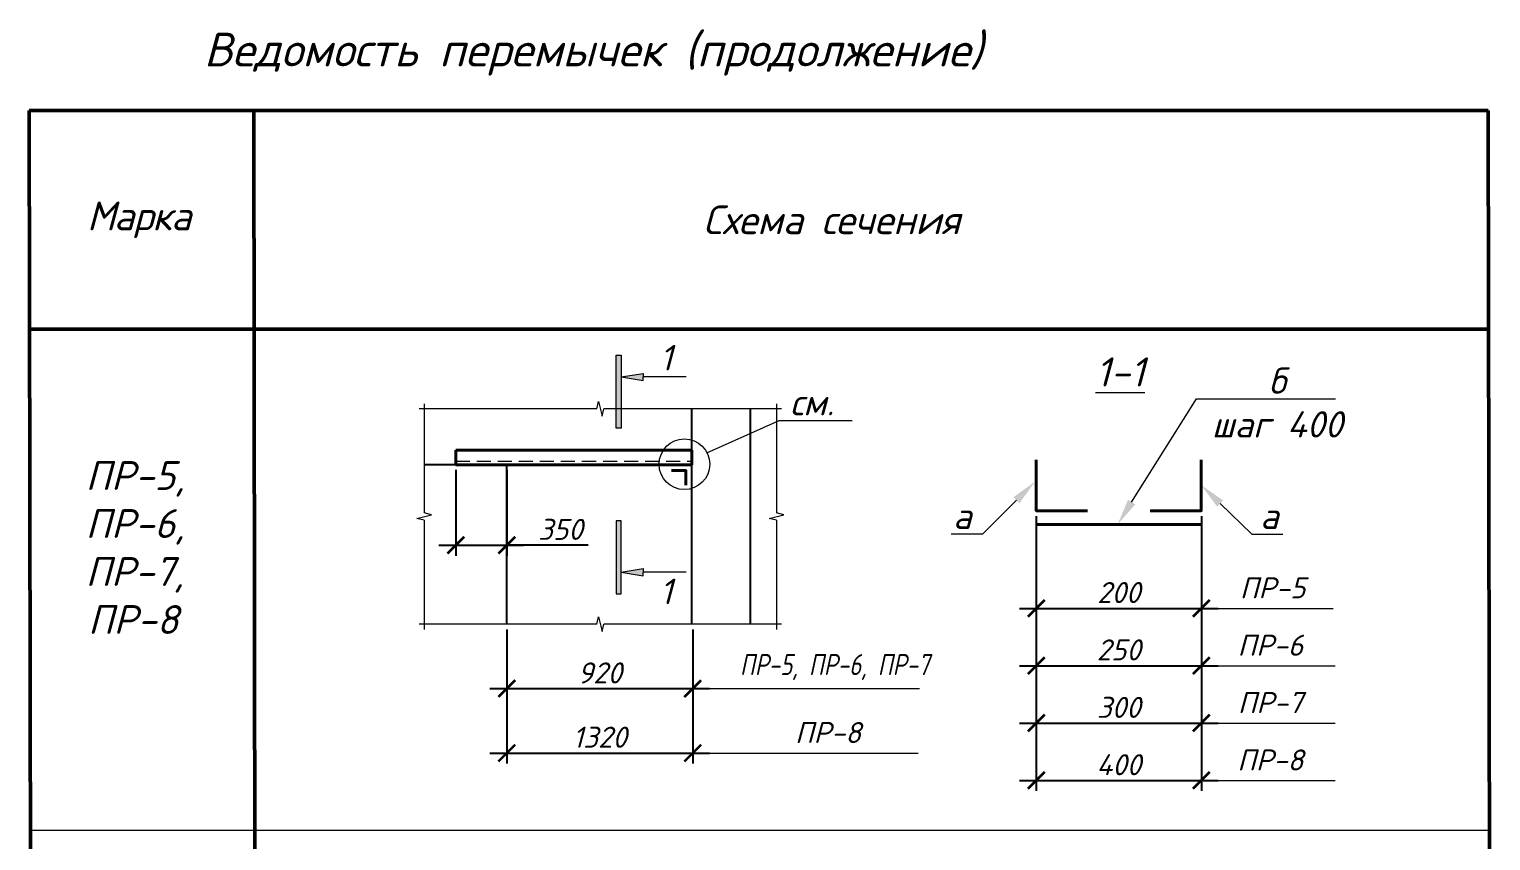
# Model space of a CAD drawing. Header units: millimetres. Extents: x -238377 to 196118, y -123284 to 30177.
# Drawn here: x -127397 to -114373, y -7373 to -142 of the extents above; entities that cross this region are included whole.
import ezdxf
from ezdxf import colors
from ezdxf.entities.mleader import LeaderData, LeaderLine
from ezdxf.enums import TextEntityAlignment as Align
from ezdxf.math import Vec2, Vec3

# ---------------------------------------------------------------- set-up
doc = ezdxf.new("R2010")
doc.units = ezdxf.units.MM
doc.header["$MEASUREMENT"] = 0
doc.linetypes.add('DASHED2', pattern=[0.375, 0.25, -0.125])
doc.layers.get('0').update_dxf_attribs({"lineweight": 5})
for name, color, linetype, lineweight in [('#ME', 7, 'Continuous', 40), ('#Выноски', 150, 'Continuous', 15), ('#размеры', 7, 'Continuous', 5), ('#Рамка', 7, 'Continuous', 50), ('k_ Рамка', 7, 'Continuous', 50)]:
    doc.layers.add(name, color=color, linetype=linetype, lineweight=lineweight)
doc.layers.add('#стены наруж', color=7, linetype='Continuous')
doc.layers.add('текст', color=7, linetype='Continuous')
doc.styles.add('STEP PR', font='isocpeui.ttf')
doc.dimstyles.new('SPDS', dxfattribs={"dimscale": 10, "dimtxt": 2.5, "dimasz": 2, "dimexe": 1.25, "dimexo": 0.625, "dimtad": 1, "dimdec": 0, "dimrnd": 0.001, "dimtxsty": 'STEP PR', "dimblk": 'ARCHTICK', "dimcen": 2.5, "dimdle": 2, "dimclrd": 256, "dimclre": 256, "dimclrt": 7, "dimadec": 0, "dimazin": 2, "dimtfac": 0.75, "dimtdec": 0, "dimtmove": 1, "dimatfit": 3, "dimfxl": 1, "dimtolj": 1, "dimarcsym": 1})

# ---------------------------------------------------------------- blocks, each defined once
blk = doc.blocks.new('_ArchTick')
at = {"color": 0, "linetype": 'ByBlock', "const_width": 0.15}
blk.add_lwpolyline([(-0.5, -0.5), (0.5, 0.5)], dxfattribs=at)
blk = doc.blocks.new('*D725')
at = {"layer": '#размеры', "lineweight": -2, "transparency": 16777216}
for p, q in [((-118423, -4479), (-118423, -5396)), ((-116952, -4479), (-116952, -5396)), ((-118573, -5302), (-116802, -5302))]:
    blk.add_line(p, q, dxfattribs=at)
at = {"layer": 'Defpoints', "color": 0, "transparency": 16777216}
for p in [(-118423, -4432), (-116952, -4432), (-116952, -5302)]:
    blk.add_point(p, dxfattribs=at)
at = {"layer": '#размеры', "lineweight": -2, "transparency": 16777216, "xscale": 150, "yscale": 150, "zscale": 150, "rotation": 180}
blk.add_blockref('_ArchTick', (-118423, -5302), dxfattribs=at)
at = {"layer": '#размеры', "lineweight": -2, "transparency": 16777216, "xscale": 150, "yscale": 150, "zscale": 150}
blk.add_blockref('_ArchTick', (-116952, -5302), dxfattribs=at)
at = {"layer": '#размеры', "color": 7, "transparency": 16777216, "insert": (-117688, -5161), "char_height": 187.5, "attachment_point": 5, "style": 'STEP PR'}
blk.add_mtext('\\A1;200', dxfattribs=at)
blk = doc.blocks.new('*U443')
at = {"color": 0, "linetype": 'ByBlock', "lineweight": -2}
for p, q in [((30.44, 0), (30.75, 1.25)), ((30.75, 1.25), (31.38, -1.25)), ((30.44, 0), (0, 0)), ((31.38, -1.25), (31.69, 0)), ((62.13, 0), (31.69, 0))]:
    blk.add_line(p, q, dxfattribs=at)
blk = doc.blocks.new('*U444')
at = {"color": 0, "linetype": 'ByBlock', "lineweight": -2}
for p, q in [((18.7, 0), (19.02, 1.25)), ((19.02, 1.25), (19.64, -1.25)), ((18.7, 0), (0, 0)), ((19.64, -1.25), (19.95, 0)), ((38.66, 0), (19.95, 0))]:
    blk.add_line(p, q, dxfattribs=at)
blk = doc.blocks.new('*D726')
at = {"layer": '#размеры', "lineweight": -2, "transparency": 16777216}
for p, q in [((-123596, -4069), (-123596, -4833)), ((-123141, -4069), (-123141, -4833)), ((-123746, -4739), (-122991, -4739)), ((-122417, -4739), (-123141, -4739))]:
    blk.add_line(p, q, dxfattribs=at)
at = {"layer": 'Defpoints', "color": 0, "transparency": 16777216}
for p in [(-123596, -4022), (-123141, -4022), (-123141, -4739)]:
    blk.add_point(p, dxfattribs=at)
at = {"layer": '#размеры', "lineweight": -2, "transparency": 16777216, "xscale": 150, "yscale": 150, "zscale": 150, "rotation": 180}
blk.add_blockref('_ArchTick', (-123596, -4739), dxfattribs=at)
at = {"layer": '#размеры', "lineweight": -2, "transparency": 16777216, "xscale": 150, "yscale": 150, "zscale": 150}
blk.add_blockref('_ArchTick', (-123141, -4739), dxfattribs=at)
at = {"layer": '#размеры', "color": 7, "transparency": 16777216, "insert": (-122663, -4598), "char_height": 187.5, "attachment_point": 5, "style": 'STEP PR'}
blk.add_mtext('\\A1;350', dxfattribs=at)
blk = doc.blocks.new('*D727')
at = {"layer": '#размеры', "lineweight": -2, "transparency": 16777216}
for p, q in [((-123141, -5490), (-123141, -6111)), ((-121484, -5490), (-121484, -6111)), ((-123291, -6017), (-121334, -6017))]:
    blk.add_line(p, q, dxfattribs=at)
at = {"layer": 'Defpoints', "color": 0, "transparency": 16777216}
for p in [(-123141, -5444), (-121484, -5444), (-121484, -6017)]:
    blk.add_point(p, dxfattribs=at)
at = {"layer": '#размеры', "lineweight": -2, "transparency": 16777216, "xscale": 150, "yscale": 150, "zscale": 150, "rotation": 180}
blk.add_blockref('_ArchTick', (-123141, -6017), dxfattribs=at)
at = {"layer": '#размеры', "lineweight": -2, "transparency": 16777216, "xscale": 150, "yscale": 150, "zscale": 150}
blk.add_blockref('_ArchTick', (-121484, -6017), dxfattribs=at)
at = {"layer": '#размеры', "color": 7, "transparency": 16777216, "insert": (-122313, -5877), "char_height": 187.5, "attachment_point": 5, "style": 'STEP PR'}
blk.add_mtext('\\A1;920', dxfattribs=at)
blk = doc.blocks.new('*D597')
at = {"layer": '#размеры', "lineweight": -2, "transparency": 16777216}
for p, q in [((-123141, -6064), (-123141, -6685)), ((-121484, -6064), (-121484, -6685)), ((-123291, -6591), (-121334, -6591))]:
    blk.add_line(p, q, dxfattribs=at)
at = {"layer": 'Defpoints', "color": 0, "transparency": 16777216}
for p in [(-123141, -6017), (-121484, -6017), (-121484, -6591)]:
    blk.add_point(p, dxfattribs=at)
at = {"layer": '#размеры', "lineweight": -2, "transparency": 16777216, "xscale": 150, "yscale": 150, "zscale": 150, "rotation": 180}
blk.add_blockref('_ArchTick', (-123141, -6591), dxfattribs=at)
at = {"layer": '#размеры', "lineweight": -2, "transparency": 16777216, "xscale": 150, "yscale": 150, "zscale": 150}
blk.add_blockref('_ArchTick', (-121484, -6591), dxfattribs=at)
at = {"layer": '#размеры', "color": 7, "transparency": 16777216, "insert": (-122313, -6450), "char_height": 187.5, "attachment_point": 5, "style": 'STEP PR'}
blk.add_mtext('\\A1;1320', dxfattribs=at)
blk = doc.blocks.new('*D598')
at = {"layer": '#размеры', "lineweight": -2, "transparency": 16777216}
for p, q in [((-118423, -5349), (-118423, -5907)), ((-116952, -5349), (-116952, -5907)), ((-118573, -5813), (-116802, -5813))]:
    blk.add_line(p, q, dxfattribs=at)
at = {"layer": 'Defpoints', "color": 0, "transparency": 16777216}
for p in [(-118423, -5302), (-116952, -5302), (-116952, -5813)]:
    blk.add_point(p, dxfattribs=at)
at = {"layer": '#размеры', "lineweight": -2, "transparency": 16777216, "xscale": 150, "yscale": 150, "zscale": 150, "rotation": 180}
blk.add_blockref('_ArchTick', (-118423, -5813), dxfattribs=at)
at = {"layer": '#размеры', "lineweight": -2, "transparency": 16777216, "xscale": 150, "yscale": 150, "zscale": 150}
blk.add_blockref('_ArchTick', (-116952, -5813), dxfattribs=at)
at = {"layer": '#размеры', "color": 7, "transparency": 16777216, "insert": (-117688, -5672), "char_height": 187.5, "attachment_point": 5, "style": 'STEP PR'}
blk.add_mtext('\\A1;250', dxfattribs=at)
blk = doc.blocks.new('_None')
blk = doc.blocks.new('*U251')
at = {"linetype": 'ByBlock', "ltscale": 100}
h = blk.add_hatch(color=256, dxfattribs=at)
h.dxf.hatch_style = 1
h.paths.add_polyline_path([(35, 1000), (-35, 1000), (-35, 0), (35, 0)])
h = blk.add_hatch(color=256, dxfattribs=at)
h.dxf.hatch_style = 1
h.paths.add_polyline_path([(335, 750), (335, 700), (335, 650), (35, 700)])
for p, q in [((-35, 1000), (35, 1000)), ((-35, 0), (-35, 1000)), ((35, 1000), (35, 0)), ((35, 700), (335, 750)), ((35, 700), (335, 650)), ((335, 750), (335, 700)), ((335, 650), (335, 700)), ((35, 0), (-35, 0))]:
    blk.add_line(p, q, dxfattribs=at)
at = {"linetype": 'ByBlock', "ltscale": 100, "extrusion": (0, 1, 0), "elevation": 700}
blk.add_lwpolyline([(-925, 0), (-335, 0)], dxfattribs=at)
at = {"ltscale": 100, "style": 'STEP PR'}
blk.add_attdef('Nv', text='', height=350, dxfattribs=at).set_placement((781, 790), align=Align.RIGHT)
blk = doc.blocks.new('*U265')
at = {"linetype": 'ByBlock', "ltscale": 100}
h = blk.add_hatch(color=256, dxfattribs=at)
h.dxf.hatch_style = 1
h.paths.add_polyline_path([(35, 0), (-35, 0), (-35, -1000), (35, -1000)])
h = blk.add_hatch(color=256, dxfattribs=at)
h.dxf.hatch_style = 1
h.paths.add_polyline_path([(335, -750), (335, -700), (335, -650), (35, -700)])
for p, q in [((35, 0), (-35, 0)), ((-35, 0), (-35, -1000)), ((35, -1000), (35, 0)), ((35, -700), (335, -650)), ((35, -700), (335, -750)), ((335, -650), (335, -700)), ((335, -750), (335, -700)), ((-35, -1000), (35, -1000))]:
    blk.add_line(p, q, dxfattribs=at)
at = {"linetype": 'ByBlock', "ltscale": 100, "extrusion": (0, -1, 0), "elevation": 700}
blk.add_lwpolyline([(925, 0), (335, 0)], dxfattribs=at)
at = {"ltscale": 100, "style": 'STEP PR'}
blk.add_attdef('Nv', text='', height=350, dxfattribs=at).set_placement((781, -1140), align=Align.RIGHT)
blk = doc.blocks.new('*D599')
at = {"layer": '#размеры', "lineweight": -2, "transparency": 16777216}
for p, q in [((-118423, -5860), (-118423, -6418)), ((-116952, -5860), (-116952, -6418)), ((-118573, -6324), (-116802, -6324))]:
    blk.add_line(p, q, dxfattribs=at)
at = {"layer": 'Defpoints', "color": 0, "transparency": 16777216}
for p in [(-118423, -5813), (-116952, -5813), (-116952, -6324)]:
    blk.add_point(p, dxfattribs=at)
at = {"layer": '#размеры', "lineweight": -2, "transparency": 16777216, "xscale": 150, "yscale": 150, "zscale": 150, "rotation": 180}
blk.add_blockref('_ArchTick', (-118423, -6324), dxfattribs=at)
at = {"layer": '#размеры', "lineweight": -2, "transparency": 16777216, "xscale": 150, "yscale": 150, "zscale": 150}
blk.add_blockref('_ArchTick', (-116952, -6324), dxfattribs=at)
at = {"layer": '#размеры', "color": 7, "transparency": 16777216, "insert": (-117688, -6184), "char_height": 187.5, "attachment_point": 5, "style": 'STEP PR'}
blk.add_mtext('\\A1;300', dxfattribs=at)
blk = doc.blocks.new('*D600')
at = {"layer": '#размеры', "lineweight": -2, "transparency": 16777216}
for p, q in [((-118423, -6371), (-118423, -6929)), ((-116952, -6371), (-116952, -6929)), ((-118573, -6835), (-116802, -6835))]:
    blk.add_line(p, q, dxfattribs=at)
at = {"layer": 'Defpoints', "color": 0, "transparency": 16777216}
for p in [(-118423, -6324), (-116952, -6324), (-116952, -6835)]:
    blk.add_point(p, dxfattribs=at)
at = {"layer": '#размеры', "lineweight": -2, "transparency": 16777216, "xscale": 150, "yscale": 150, "zscale": 150, "rotation": 180}
blk.add_blockref('_ArchTick', (-118423, -6835), dxfattribs=at)
at = {"layer": '#размеры', "lineweight": -2, "transparency": 16777216, "xscale": 150, "yscale": 150, "zscale": 150}
blk.add_blockref('_ArchTick', (-116952, -6835), dxfattribs=at)
at = {"layer": '#размеры', "color": 7, "transparency": 16777216, "insert": (-117688, -6695), "char_height": 187.5, "attachment_point": 5, "style": 'STEP PR'}
blk.add_mtext('\\A1;400', dxfattribs=at)

msp = doc.modelspace()

# ---------------------------------------------------------------- linework, layer by layer
at = {"layer": '#ME'}
for points in [[(-123596.2, -4022.4), (-123596.2, -3892.4)], [(-123596.2, -3892.4), (-121492.5, -3892.4)], [(-121492.5, -4022.4), (-121492.5, -3892.4)], [(-123596.2, -4022.4), (-121492.5, -4022.4)], [(-118422.9, -3977.3), (-118422.9, -4432.3), (-117967.9, -4432.3)], [(-116952.3, -3977.3), (-116952.3, -4432.3), (-117407.3, -4432.3)], [(-121544.5, -4204.4), (-121544.5, -4074.4), (-121674.5, -4074.4)], [(-118422.9, -4554.2), (-116952.3, -4554.2)]]:
    msp.add_lwpolyline(points, dxfattribs=at)
at = {"layer": '#Выноски'}
msp.add_circle((-121559.1, -4017.7), 225.7, dxfattribs=at)
at = {"layer": '#размеры'}
for points in [[(-116802.3, -5301.9), (-115776, -5301.9)], [(-116802.3, -5813.1), (-115760.8, -5813.1)], [(-121334, -6017.3), (-119464.6, -6017.3)], [(-116802.3, -6324.3), (-115760.8, -6324.3)], [(-121334, -6591), (-119474.6, -6591)], [(-116802.3, -6835.5), (-115760.8, -6835.5)]]:
    msp.add_lwpolyline(points, dxfattribs=at)
at = {"layer": '#Рамка', "linetype": 'Continuous', "ltscale": 100}
for p, q in [((-127396.8, -864.8), (-114396.8, -864.8)), ((-127396.8, -864.8), (-127373, -15250.4)), ((-125396.8, -864.8), (-125373.9, -14457)), ((-114396.8, -864.8), (-114373, -15250.4)), ((-127396.8, -2814.8), (-114396.8, -2814.8))]:
    msp.add_line(p, q, dxfattribs=at)
at = {"layer": '#стены наруж'}
for points in [[(-121492.5, -5443.6), (-121492.5, -3524.3)], [(-120972.5, -3524.3), (-120972.5, -5443.6)], [(-123141.5, -5443.6), (-123141.5, -4022.4), (-123877.7, -4022.4)]]:
    msp.add_lwpolyline(points, dxfattribs=at)
at = {"linetype": 'Continuous'}
msp.add_line((-127396.8, -7277.5), (-114396.8, -7277.5), dxfattribs=at)
at = {"linetype": 'DASHED2', "ltscale": 500}
msp.add_lwpolyline([(-123596.2, -3989.9), (-121492.5, -3989.9)], dxfattribs=at)

# ---------------------------------------------------------------- block references
ref = msp.add_blockref('*U251', (-122144, -3695.4), dxfattribs=dict(xscale=0.65, yscale=0.65, zscale=0.65))
ref.add_attrib('Nv', '1', dxfattribs={"ltscale": 100, "height": 227.5, "style": 'STEP PR'}).set_placement((-121665.2, -3181.9), align=Align.RIGHT)
at = {"xscale": 52, "yscale": 52, "zscale": 52, "rotation": 90}
for p in [(-123877.7, -5489.1), (-120738.1, -5489.1)]:
    msp.add_blockref('*U444', p, dxfattribs=at)
at = {"xscale": 52, "yscale": 52, "zscale": 52}
for p in [(-123923.2, -3524.3), (-123923.2, -5443.6)]:
    msp.add_blockref('*U443', p, dxfattribs=at)
ref = msp.add_blockref('*U265', (-122144, -4523.4), dxfattribs=dict(xscale=0.65, yscale=0.65, zscale=0.65))
ref.add_attrib('Nv', '1', dxfattribs={"ltscale": 100, "height": 227.5, "style": 'STEP PR'}).set_placement((-121665.2, -5264.4), align=Align.RIGHT)

# ---------------------------------------------------------------- texts
at = {"layer": '#размеры', "color": 7, "attachment_point": 5, "style": 'STEP PR'}
for s, insert, char_height, width in [('\\A1;{\\L1-1}', (-117675.3, -3195.7), 260, 596.527), ('\\A1;ПР-5', (-116316.8, -5119.1), 187.5, 1236.519), ('\\A1;ПР-6', (-116337.2, -5630.3), 187.5, 1236.519), ('\\A1;{\\W0.8;ПР-5, ПР-6, ПР-7}', (-120217.9, -5824.7), 187.5, 2039.444), ('\\A1;ПР-7', (-116337.2, -6141.5), 187.5, 1236.519), ('\\A1;ПР-8', (-120278.4, -6408.2), 187.5, 1236.519), ('\\A1;ПР-8', (-116337.2, -6652.7), 187.5, 1236.519)]:
    msp.add_mtext(s, dxfattribs=dict(at, insert=insert, char_height=char_height, width=width))
at = {"layer": 'k_ Рамка', "color": 7, "insert": (-122370.4, -364.1), "char_height": 300, "width": 8700, "attachment_point": 5, "style": 'STEP PR'}
msp.add_mtext('Ведомость перемычек (продолжение)', dxfattribs=at)
at = {"layer": 'текст', "ltscale": 100, "char_height": 256.564, "width": 6700, "attachment_point": 5, "style": 'STEP PR'}
for s, insert in [('{\\T0.95;Марка}', (-126421.9, -1839.8)), ('Схема сечения', (-120246.8, -1839.8))]:
    msp.add_mtext(s, dxfattribs=dict(at, insert=insert))
at = {"layer": 'текст', "ltscale": 100, "insert": (-127485, -3990.3), "char_height": 256.564, "attachment_point": 1, "style": 'STEP PR'}
msp.add_mtext_dynamic_manual_height_columns('\\pi590.39;ПР-5,\\PПР-6,\\PПР-7,\\P\\pi611.86;ПР-8', width=2040.457, gutter_width=1250, heights=[0], dxfattribs=at)

# ---------------------------------------------------------------- dimensions: what is measured, and where the dimension line sits
at = {"layer": '#размеры'}
dim = msp.add_linear_dim(base=(-123141.5, -4739), p1=(-123596.2, -4022.4), p2=(-123141.5, -4022.4), text='350', dimstyle='SPDS', override={"dimscale": 75, "dimtxsty": 'STEP PR'}, dxfattribs=at)
dim.commit()
dim.dimension.update_dxf_attribs({"geometry": '*D726', "text_midpoint": (-122663.2, -4742.3), "dimtype": 160})
for base, p1, p2, text, picture, middle in [((-116952.3, -5301.9), (-118422.9, -4432.3), (-116952.3, -4432.3), '200', '*D725', (-117687.6, -5161.2)), ((-116952.3, -5813.1), (-118422.9, -5301.9), (-116952.3, -5301.9), '250', '*D598', (-117687.6, -5672.4)), ((-121484, -6017.3), (-123141.5, -5443.6), (-121484, -5443.6), '920', '*D727', (-122312.7, -5876.7)), ((-116952.3, -6324.3), (-118422.9, -5813.1), (-116952.3, -5813.1), '300', '*D599', (-117687.6, -6183.7)), ((-121484, -6591), (-123141.5, -6017.3), (-121484, -6017.3), '1320', '*D597', (-122312.7, -6450.4)), ((-116952.3, -6835.5), (-118422.9, -6324.3), (-116952.3, -6324.3), '400', '*D600', (-117687.6, -6694.9))]:
    dim = msp.add_linear_dim(base=base, p1=p1, p2=p2, text=text, dimstyle='SPDS', override={"dimscale": 75, "dimtxsty": 'STEP PR'}, dxfattribs=at)
    dim.commit()
    dim.dimension.update_dxf_attribs({"geometry": picture, "text_midpoint": middle})

# ---------------------------------------------------------------- leaders
at = {"layer": '#Выноски'}
ml = msp.add_multileader_mtext('Standard', dxfattribs=at)
ml.set_content('\\A1;б\\Pшаг 400', color=256, style='STEP PR')
ml.set_leader_properties(color=256, linetype='ByLayer', lineweight=-1)
ml.build(insert=Vec2(0, 0))
ml.multileader.update_dxf_attribs({"text_left_attachment_type": 6, "text_right_attachment_type": 6, "dogleg_length": 0, "arrow_head_size": 234, "scale": 0.75})
ctx = ml.context
ctx.base_point, ctx.scale, ctx.char_height, ctx.arrow_head_size, ctx.landing_gap_size, ctx.plane_origin = Vec3(-116994, -3436.2), 0.75, 234, 234, 97.5, Vec3(-110358.1, -20854.2)
ctx.left_attachment, ctx.right_attachment, ctx.text_align_type = 6, 6, 1
notes = []
notes.append((ctx, [(0, (1, 1, 0), (-116994, -3436.2), (1, 0), 0, [(0, [(-117698, -4553.2)], 0, [])])]))
ctx.mtext.insert, ctx.mtext.rotation, ctx.mtext.width, ctx.mtext.alignment, ctx.mtext.flow_direction = Vec3(-116276.4, -3155.4), 6.2831853, 1506.308, 2, 5
ml = msp.add_multileader_mtext('Standard', dxfattribs=at)
ml.set_content('\\A1;см. ', color=256, style='STEP PR')
ml.set_leader_properties(color=256, linetype='ByLayer', lineweight=-1)
ml.set_arrow_properties(name='NONE')
ml.build(insert=Vec2(0, 0))
ml.multileader.update_dxf_attribs({"text_left_attachment_type": 6, "text_right_attachment_type": 6, "dogleg_length": 0, "arrow_head_size": 234, "scale": 0.75})
ctx = ml.context
ctx.base_point, ctx.scale, ctx.char_height, ctx.arrow_head_size, ctx.landing_gap_size, ctx.plane_origin = Vec3(-120714.4, -3629.3), 0.75, 234, 234, 97.5, Vec3(-112838.1, -19579.5)
ctx.left_attachment, ctx.right_attachment = 6, 6
notes.append((ctx, [(0, (1, 1, 0), (-120714.4, -3629.3), (1, 0), 0, [(0, [(-121357.2, -3916.8)], 0, [])])]))
ctx.mtext.insert, ctx.mtext.rotation, ctx.mtext.flow_direction = Vec3(-120616.9, -3348.5), 6.2831853, 5
ml = msp.add_multileader_mtext('Standard', dxfattribs=at)
ml.set_content('\\A1;a', color=256, style='STEP PR')
ml.set_leader_properties(color=256, linetype='ByLayer', lineweight=-1)
ml.build(insert=Vec2(0, 0))
ml.multileader.update_dxf_attribs({"text_left_attachment_type": 6, "text_right_attachment_type": 6, "dogleg_length": 0, "arrow_head_size": 234, "scale": 0.75})
ctx = ml.context
ctx.base_point, ctx.scale, ctx.char_height, ctx.arrow_head_size, ctx.landing_gap_size, ctx.plane_origin = Vec3(-119239.5, -4641.2), 0.75, 234, 234, 97.5, Vec3(-112348.4, -20505.8)
ctx.left_attachment, ctx.right_attachment, ctx.text_align_type = 6, 6, 2
notes.append((ctx, [(1, (1, 1, 0), (-118902.3, -4641.2), (-1, 0), 0, [(0, [(-118435.1, -4173.8)], 0, [])])]))
ctx.mtext.insert, ctx.mtext.rotation, ctx.mtext.alignment, ctx.mtext.flow_direction = Vec3(-118999.8, -4360.4), 6.2831853, 3, 5
ml = msp.add_multileader_mtext('Standard', dxfattribs=at)
ml.set_content('\\A1;a', color=256, style='STEP PR')
ml.set_leader_properties(color=256, linetype='ByLayer', lineweight=-1)
ml.build(insert=Vec2(0, 0))
ml.multileader.update_dxf_attribs({"text_left_attachment_type": 6, "text_right_attachment_type": 6, "dogleg_length": 0, "arrow_head_size": 234, "scale": 0.75})
ctx = ml.context
ctx.base_point, ctx.scale, ctx.char_height, ctx.arrow_head_size, ctx.landing_gap_size, ctx.plane_origin = Vec3(-116503.5, -4641.2), 0.75, 234, 234, 97.5, Vec3(-109612.4, -20505.8)
ctx.left_attachment, ctx.right_attachment, ctx.text_align_type = 6, 6, 2
notes.append((ctx, [(0, (1, 1, 0), (-116503.5, -4641.2), (1, 0), 0, [(0, [(-116952.3, -4204.8)], 0, [])])]))
ctx.mtext.insert, ctx.mtext.rotation, ctx.mtext.alignment, ctx.mtext.flow_direction = Vec3(-116263.8, -4360.4), 6.2831853, 3, 5
for ctx, leaders in notes:
    for number, flags, end, landing, length, lines in leaders:
        leader = LeaderData()
        leader.index, (leader.has_last_leader_line, leader.has_dogleg_vector, leader.attachment_direction) = number, flags
        leader.last_leader_point, leader.dogleg_vector, leader.dogleg_length = Vec3(end), Vec3(landing), length
        for number, points, colour, breaks in lines:
            line = LeaderLine()
            line.index, line.vertices, line.color, line.breaks = number, Vec3.list(points), colors.encode_raw_color(colour), breaks
            leader.lines.append(line)
        ctx.leaders.append(leader)

doc.saveas('drawing.dxf')
